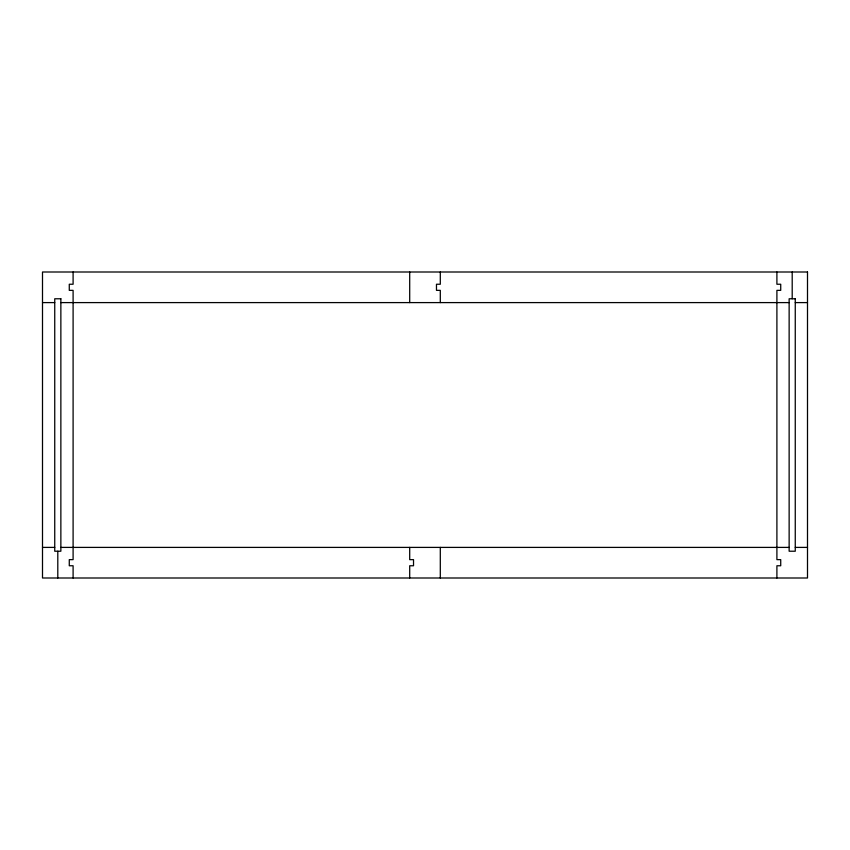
<?xml version="1.0" encoding="UTF-8"?>
<svg xmlns="http://www.w3.org/2000/svg" width="850" height="850" viewBox="0 0 850 850"><rect width="100%" height="100%" fill="white"/><g stroke="black" fill="none" stroke-linecap="round" stroke-linejoin="round"><path stroke-width="1.27" d="M42.5 302.6L54.74 302.6M60.86 302.6L789.14 302.6M795.26 302.6L807.5 302.6M42.5 547.4L54.74 547.4M60.86 547.4L789.14 547.4M795.26 547.4L807.5 547.4M792.2 272L792.2 298.775M776.9 272L776.9 284.24L780.725 284.24L780.725 290.36L776.9 290.36L776.9 559.64L780.725 559.64L780.725 565.76L776.9 565.76L776.9 578M440.3 272L440.3 284.24L436.475 284.24L436.475 290.36L440.3 290.36L440.3 302.6M440.3 547.4L440.3 578M409.7 272L409.7 302.6M409.7 547.4L409.7 559.64L413.525 559.64L413.525 565.76L409.7 565.76L409.7 578M73.1 272L73.1 284.24L69.275 284.24L69.275 290.36L73.1 290.36L73.1 559.64L69.275 559.64L69.275 565.76L73.1 565.76L73.1 578M57.8 551.225L57.8 578M807.5 272L42.5 272L42.5 578L807.5 578L807.5 272M60.86 298.775L54.74 298.775L54.74 551.225L60.86 551.225L60.86 298.775M795.26 298.775L789.14 298.775L789.14 551.225L795.26 551.225L795.26 298.775"/></g></svg>
